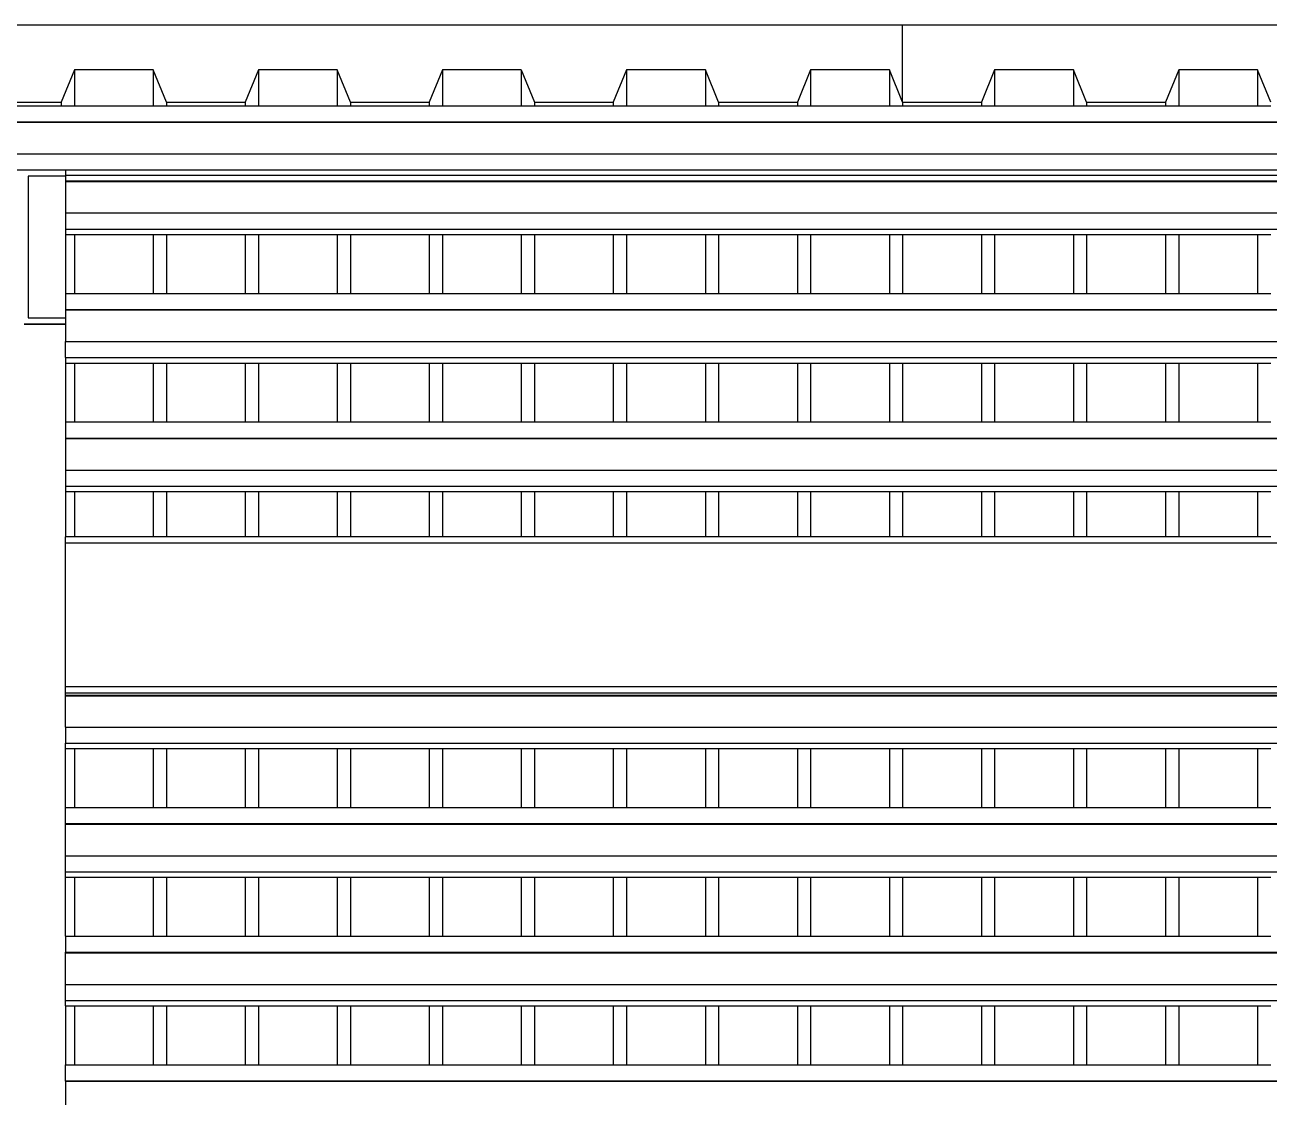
# Model space of a CAD drawing. Extents: x -60 to 60, y -13 to 16.
# Drawn here: x 10.004 to 11.913, y 11.019 to 12.664 of the extents above; entities that cross this region are included whole.
import ezdxf

# ---------------------------------------------------------------- set-up
doc = ezdxf.new("R2010")
doc.units = 0
doc.layers.get('0').update_dxf_attribs({"linetype": 'CONTINUOUS'})

msp = doc.modelspace()

# ---------------------------------------------------------------- linework, layer by layer
for p, q in [((8.2444, 12.6642), (11.3509, 12.6642)), ((11.3509, 12.5458), (11.3509, 12.6642)), ((11.3509, 12.6642), (14.4575, 12.6642)), ((10.0801, 12.5951), (10.0599, 12.5458)), ((10.0801, 12.5951), (10.0801, 12.5402)), ((10.2011, 12.5951), (10.0801, 12.5951)), ((10.2011, 12.5951), (10.2011, 12.5402)), ((10.2213, 12.5458), (10.2011, 12.5951)), ((10.3625, 12.5951), (10.3423, 12.5458)), ((10.3625, 12.5951), (10.3625, 12.5402)), ((10.4835, 12.5951), (10.3625, 12.5951)), ((10.4835, 12.5951), (10.4835, 12.5402)), ((10.5037, 12.5458), (10.4835, 12.5951)), ((10.6449, 12.5951), (10.6247, 12.5458)), ((10.6449, 12.5951), (10.6449, 12.5402)), ((10.7659, 12.5951), (10.6449, 12.5951)), ((10.7659, 12.5951), (10.7659, 12.5402)), ((10.7659, 12.5951), (10.7861, 12.5458)), ((10.9273, 12.5951), (10.9071, 12.5458)), ((11.0483, 12.5951), (10.9273, 12.5951)), ((10.9273, 12.5951), (10.9273, 12.5402)), ((11.0685, 12.5458), (11.0483, 12.5951)), ((11.0483, 12.5951), (11.0483, 12.5402)), ((11.2097, 12.5951), (11.1896, 12.5458)), ((11.3308, 12.5951), (11.2097, 12.5951)), ((11.2097, 12.5951), (11.2097, 12.5402)), ((11.3509, 12.5458), (11.3308, 12.5951)), ((11.3308, 12.5951), (11.3308, 12.5402)), ((11.4921, 12.5951), (11.472, 12.5458)), ((11.4921, 12.5951), (11.4921, 12.5402)), ((11.6132, 12.5951), (11.4921, 12.5951)), ((11.6132, 12.5951), (11.6132, 12.5402)), ((11.6333, 12.5458), (11.6132, 12.5951)), ((11.7746, 12.5951), (11.7544, 12.5458)), ((11.7746, 12.5951), (11.7746, 12.5402)), ((11.8956, 12.5951), (11.7746, 12.5951)), ((11.8956, 12.5951), (11.8956, 12.5402)), ((11.9158, 12.5458), (11.8956, 12.5951)), ((9.9389, 12.5458), (10.0599, 12.5458)), ((10.0599, 12.5458), (10.0599, 12.5402)), ((10.2213, 12.5458), (10.2213, 12.5402)), ((10.2213, 12.5458), (10.3423, 12.5458)), ((10.3423, 12.5458), (10.3423, 12.5402)), ((10.5037, 12.5458), (10.5037, 12.5402)), ((10.5037, 12.5458), (10.6247, 12.5458)), ((10.6247, 12.5458), (10.6247, 12.5402)), ((10.7861, 12.5458), (10.7861, 12.5402)), ((10.7861, 12.5458), (10.9071, 12.5458)), ((10.9071, 12.5458), (10.9071, 12.5402)), ((11.0685, 12.5458), (11.1896, 12.5458)), ((11.0685, 12.5458), (11.0685, 12.5402)), ((11.1896, 12.5458), (11.1896, 12.5402)), ((11.3509, 12.5458), (11.3509, 12.5402)), ((11.3509, 12.5458), (11.472, 12.5458)), ((11.472, 12.5458), (11.472, 12.5402)), ((11.6333, 12.5458), (11.6333, 12.5402)), ((11.6333, 12.5458), (11.7544, 12.5458)), ((11.7544, 12.5458), (11.7544, 12.5402)), ((9.9389, 12.5402), (10.0599, 12.5402)), ((10.0599, 12.5402), (10.0801, 12.5402)), ((10.0801, 12.5402), (10.2011, 12.5402)), ((10.2011, 12.5402), (10.2213, 12.5402)), ((10.2213, 12.5402), (10.3423, 12.5402)), ((10.3423, 12.5402), (10.3625, 12.5402)), ((10.3625, 12.5402), (10.4835, 12.5402)), ((10.4835, 12.5402), (10.5037, 12.5402)), ((10.5037, 12.5402), (10.6247, 12.5402)), ((10.6247, 12.5402), (10.6449, 12.5402)), ((10.6449, 12.5402), (10.7659, 12.5402)), ((10.7659, 12.5402), (10.7861, 12.5402)), ((10.7861, 12.5402), (10.9071, 12.5402)), ((10.9071, 12.5402), (10.9273, 12.5402)), ((10.9273, 12.5402), (11.0483, 12.5402)), ((11.0483, 12.5402), (11.0685, 12.5402)), ((11.0685, 12.5402), (11.1896, 12.5402)), ((11.1896, 12.5402), (11.2097, 12.5402)), ((11.2097, 12.5402), (11.3308, 12.5402)), ((11.3308, 12.5402), (11.3509, 12.5402)), ((11.3509, 12.5402), (11.472, 12.5402)), ((11.472, 12.5402), (11.4921, 12.5402)), ((11.4921, 12.5402), (11.6132, 12.5402)), ((11.6132, 12.5402), (11.6333, 12.5402)), ((11.6333, 12.5402), (11.7544, 12.5402)), ((11.7544, 12.5402), (11.7746, 12.5402)), ((11.7746, 12.5402), (11.8956, 12.5402)), ((11.8956, 12.5402), (11.9158, 12.5402)), ((2.5664, 12.5155), (20.5664, 12.5155)), ((2.5664, 12.5147), (20.5664, 12.5147)), ((2.5664, 12.4662), (20.5664, 12.4662)), ((9.9464, 12.4415), (10.0664, 12.4415)), ((10.0664, 12.4319), (10.0095, 12.4319)), ((10.0095, 12.4319), (10.0095, 12.2145)), ((10.0664, 12.4415), (13.6964, 12.4415)), ((10.0664, 12.4415), (10.0664, 12.4333)), ((10.0664, 12.4333), (13.6964, 12.4333)), ((10.0664, 12.4333), (10.0664, 12.4319)), ((10.0664, 12.4319), (10.0664, 12.4248)), ((10.0664, 12.4248), (13.6964, 12.4248)), ((10.0664, 12.4248), (10.0664, 12.424)), ((10.0664, 12.424), (13.6964, 12.424)), ((10.0664, 12.424), (10.0664, 12.3755)), ((10.0664, 12.3755), (13.6964, 12.3755)), ((10.0664, 12.3755), (10.0664, 12.3508)), ((10.0664, 12.3508), (13.6964, 12.3508)), ((10.0664, 12.3508), (10.0664, 12.3426)), ((10.0664, 12.3426), (10.0801, 12.3426)), ((10.0664, 12.3426), (10.0664, 12.2522)), ((10.0801, 12.3426), (10.0801, 12.2522)), ((10.0801, 12.3426), (10.2011, 12.3426)), ((10.2011, 12.3426), (10.2011, 12.2522)), ((10.2011, 12.3426), (10.2213, 12.3426)), ((10.2213, 12.3426), (10.2213, 12.2522)), ((10.2213, 12.3426), (10.3423, 12.3426)), ((10.3423, 12.3426), (10.3423, 12.2522)), ((10.3423, 12.3426), (10.3625, 12.3426)), ((10.3625, 12.3426), (10.3625, 12.2522)), ((10.3625, 12.3426), (10.4835, 12.3426)), ((10.4835, 12.3426), (10.4835, 12.2522)), ((10.4835, 12.3426), (10.5037, 12.3426)), ((10.5037, 12.3426), (10.5037, 12.2522)), ((10.5037, 12.3426), (10.6247, 12.3426)), ((10.6247, 12.3426), (10.6247, 12.2522)), ((10.6247, 12.3426), (10.6449, 12.3426)), ((10.6449, 12.3426), (10.6449, 12.2522)), ((10.6449, 12.3426), (10.7659, 12.3426)), ((10.7659, 12.3426), (10.7659, 12.2522)), ((10.7659, 12.3426), (10.7861, 12.3426)), ((10.7861, 12.3426), (10.7861, 12.2522)), ((10.7861, 12.3426), (10.9071, 12.3426)), ((10.9071, 12.3426), (10.9071, 12.2522)), ((10.9071, 12.3426), (10.9273, 12.3426)), ((10.9273, 12.3426), (10.9273, 12.2522)), ((10.9273, 12.3426), (11.0483, 12.3426)), ((11.0483, 12.3426), (11.0483, 12.2522)), ((11.0483, 12.3426), (11.0685, 12.3426)), ((11.0685, 12.3426), (11.0685, 12.2522)), ((11.0685, 12.3426), (11.1896, 12.3426)), ((11.1896, 12.3426), (11.1896, 12.2522)), ((11.1896, 12.3426), (11.2097, 12.3426)), ((11.2097, 12.3426), (11.2097, 12.2522)), ((11.2097, 12.3426), (11.3308, 12.3426)), ((11.3308, 12.3426), (11.3308, 12.2522)), ((11.3308, 12.3426), (11.3509, 12.3426)), ((11.3509, 12.3426), (11.3509, 12.2522)), ((11.3509, 12.3426), (11.472, 12.3426)), ((11.472, 12.3426), (11.472, 12.2522)), ((11.472, 12.3426), (11.4921, 12.3426)), ((11.4921, 12.3426), (11.4921, 12.2522)), ((11.4921, 12.3426), (11.6132, 12.3426)), ((11.6132, 12.3426), (11.6132, 12.2522)), ((11.6132, 12.3426), (11.6333, 12.3426)), ((11.6333, 12.3426), (11.6333, 12.2522)), ((11.6333, 12.3426), (11.7544, 12.3426)), ((11.7544, 12.3426), (11.7544, 12.2522)), ((11.7544, 12.3426), (11.7746, 12.3426)), ((11.7746, 12.3426), (11.7746, 12.2522)), ((11.7746, 12.3426), (11.8956, 12.3426)), ((11.8956, 12.3426), (11.8956, 12.2522)), ((11.8956, 12.3426), (11.9158, 12.3426)), ((10.0664, 12.2522), (10.0801, 12.2522)), ((10.0664, 12.2522), (10.0664, 12.2275)), ((10.0801, 12.2522), (10.2011, 12.2522)), ((10.2011, 12.2522), (10.2213, 12.2522)), ((10.2213, 12.2522), (10.3423, 12.2522)), ((10.3423, 12.2522), (10.3625, 12.2522)), ((10.3625, 12.2522), (10.4835, 12.2522)), ((10.4835, 12.2522), (10.5037, 12.2522)), ((10.5037, 12.2522), (10.6247, 12.2522)), ((10.6247, 12.2522), (10.6449, 12.2522)), ((10.6449, 12.2522), (10.7659, 12.2522)), ((10.7659, 12.2522), (10.7861, 12.2522)), ((10.7861, 12.2522), (10.9071, 12.2522)), ((10.9071, 12.2522), (10.9273, 12.2522)), ((10.9273, 12.2522), (11.0483, 12.2522)), ((11.0483, 12.2522), (11.0685, 12.2522)), ((11.0685, 12.2522), (11.1896, 12.2522)), ((11.1896, 12.2522), (11.2097, 12.2522)), ((11.2097, 12.2522), (11.3308, 12.2522)), ((11.3308, 12.2522), (11.3509, 12.2522)), ((11.3509, 12.2522), (11.472, 12.2522)), ((11.472, 12.2522), (11.4921, 12.2522)), ((11.4921, 12.2522), (11.6132, 12.2522)), ((11.6132, 12.2522), (11.6333, 12.2522)), ((11.6333, 12.2522), (11.7544, 12.2522)), ((11.7544, 12.2522), (11.7746, 12.2522)), ((11.7746, 12.2522), (11.8956, 12.2522)), ((11.8956, 12.2522), (11.9158, 12.2522)), ((10.0664, 12.2275), (13.6964, 12.2275)), ((10.0664, 12.2275), (10.0664, 12.2267)), ((10.0664, 12.2267), (13.6964, 12.2267)), ((10.0664, 12.2267), (10.0664, 12.2145)), ((10.0095, 12.2048), (10.0033, 12.2048)), ((10.0095, 12.2045), (10.0033, 12.2045)), ((10.0095, 12.2145), (10.0664, 12.2145)), ((10.0095, 12.2048), (10.0095, 12.2045)), ((10.0664, 12.2048), (10.0095, 12.2048)), ((10.0664, 12.2045), (10.0095, 12.2045)), ((10.0664, 12.2145), (10.0664, 12.2048)), ((10.0664, 12.2048), (10.0664, 12.2045)), ((10.0664, 12.2045), (10.0664, 12.2046)), ((10.0664, 12.2045), (10.0664, 12.1782)), ((10.0664, 12.1782), (13.6964, 12.1782)), ((10.0664, 12.1535), (10.0664, 12.1782)), ((10.0664, 12.1535), (13.6964, 12.1535)), ((10.0664, 12.1535), (10.0664, 12.1453)), ((10.0664, 12.1453), (10.0801, 12.1453)), ((10.0664, 12.1453), (10.0664, 12.0549)), ((10.0801, 12.1453), (10.0801, 12.0549)), ((10.0801, 12.1453), (10.2011, 12.1453)), ((10.2011, 12.1453), (10.2011, 12.0549)), ((10.2011, 12.1453), (10.2213, 12.1453)), ((10.2213, 12.1453), (10.2213, 12.0549)), ((10.2213, 12.1453), (10.3423, 12.1453)), ((10.3423, 12.1453), (10.3423, 12.0549)), ((10.3423, 12.1453), (10.3625, 12.1453)), ((10.3625, 12.1453), (10.3625, 12.0549)), ((10.3625, 12.1453), (10.4835, 12.1453)), ((10.4835, 12.1453), (10.4835, 12.0549)), ((10.4835, 12.1453), (10.5037, 12.1453)), ((10.5037, 12.1453), (10.5037, 12.0549)), ((10.5037, 12.1453), (10.6247, 12.1453)), ((10.6247, 12.1453), (10.6247, 12.0549)), ((10.6247, 12.1453), (10.6449, 12.1453)), ((10.6449, 12.1453), (10.6449, 12.0549)), ((10.6449, 12.1453), (10.7659, 12.1453)), ((10.7659, 12.1453), (10.7659, 12.0549)), ((10.7659, 12.1453), (10.7861, 12.1453)), ((10.7861, 12.1453), (10.7861, 12.0549)), ((10.7861, 12.1453), (10.9071, 12.1453)), ((10.9071, 12.1453), (10.9071, 12.0549)), ((10.9071, 12.1453), (10.9273, 12.1453)), ((10.9273, 12.1453), (10.9273, 12.0549)), ((10.9273, 12.1453), (11.0483, 12.1453)), ((11.0483, 12.1453), (11.0483, 12.0549)), ((11.0483, 12.1453), (11.0685, 12.1453)), ((11.0685, 12.1453), (11.0685, 12.0549)), ((11.0685, 12.1453), (11.1896, 12.1453)), ((11.1896, 12.1453), (11.1896, 12.0549)), ((11.1896, 12.1453), (11.2097, 12.1453)), ((11.2097, 12.1453), (11.2097, 12.0549)), ((11.2097, 12.1453), (11.3308, 12.1453)), ((11.3308, 12.1453), (11.3308, 12.0549)), ((11.3308, 12.1453), (11.3509, 12.1453)), ((11.3509, 12.1453), (11.3509, 12.0549)), ((11.3509, 12.1453), (11.472, 12.1453)), ((11.472, 12.1453), (11.472, 12.0549)), ((11.472, 12.1453), (11.4921, 12.1453)), ((11.4921, 12.1453), (11.4921, 12.0549)), ((11.4921, 12.1453), (11.6132, 12.1453)), ((11.6132, 12.1453), (11.6132, 12.0549)), ((11.6132, 12.1453), (11.6333, 12.1453)), ((11.6333, 12.1453), (11.6333, 12.0549)), ((11.6333, 12.1453), (11.7544, 12.1453)), ((11.7544, 12.1453), (11.7544, 12.0549)), ((11.7544, 12.1453), (11.7746, 12.1453)), ((11.7746, 12.1453), (11.7746, 12.0549)), ((11.7746, 12.1453), (11.8956, 12.1453)), ((11.8956, 12.1453), (11.8956, 12.0549)), ((11.8956, 12.1453), (11.9158, 12.1453)), ((10.0664, 12.0549), (10.0801, 12.0549)), ((10.0664, 12.0549), (10.0664, 12.0302)), ((10.0801, 12.0549), (10.2011, 12.0549)), ((10.2011, 12.0549), (10.2213, 12.0549)), ((10.2213, 12.0549), (10.3423, 12.0549)), ((10.3423, 12.0549), (10.3625, 12.0549)), ((10.3625, 12.0549), (10.4835, 12.0549)), ((10.4835, 12.0549), (10.5037, 12.0549)), ((10.5037, 12.0549), (10.6247, 12.0549)), ((10.6247, 12.0549), (10.6449, 12.0549)), ((10.6449, 12.0549), (10.7659, 12.0549)), ((10.7659, 12.0549), (10.7861, 12.0549)), ((10.7861, 12.0549), (10.9071, 12.0549)), ((10.9071, 12.0549), (10.9273, 12.0549)), ((10.9273, 12.0549), (11.0483, 12.0549)), ((11.0483, 12.0549), (11.0685, 12.0549)), ((11.0685, 12.0549), (11.1896, 12.0549)), ((11.1896, 12.0549), (11.2097, 12.0549)), ((11.2097, 12.0549), (11.3308, 12.0549)), ((11.3308, 12.0549), (11.3509, 12.0549)), ((11.3509, 12.0549), (11.472, 12.0549)), ((11.472, 12.0549), (11.4921, 12.0549)), ((11.4921, 12.0549), (11.6132, 12.0549)), ((11.6132, 12.0549), (11.6333, 12.0549)), ((11.6333, 12.0549), (11.7544, 12.0549)), ((11.7544, 12.0549), (11.7746, 12.0549)), ((11.7746, 12.0549), (11.8956, 12.0549)), ((11.8956, 12.0549), (11.9158, 12.0549)), ((10.0664, 12.0302), (13.6964, 12.0302)), ((10.0664, 12.0302), (10.0664, 12.0294)), ((10.0664, 12.0294), (13.6964, 12.0294)), ((10.0664, 12.0294), (10.0664, 11.9809)), ((10.0664, 11.9809), (13.6964, 11.9809)), ((10.0664, 11.9809), (10.0664, 11.9562)), ((10.0664, 11.9562), (13.6964, 11.9562)), ((10.0664, 11.9562), (10.0664, 11.948)), ((10.0664, 11.948), (10.0801, 11.948)), ((10.0664, 11.948), (10.0664, 11.8784)), ((10.0801, 11.948), (10.0801, 11.8784)), ((10.0801, 11.948), (10.2011, 11.948)), ((10.2011, 11.948), (10.2011, 11.8784)), ((10.2011, 11.948), (10.2213, 11.948)), ((10.2213, 11.948), (10.2213, 11.8784)), ((10.2213, 11.948), (10.3423, 11.948)), ((10.3423, 11.948), (10.3423, 11.8784)), ((10.3423, 11.948), (10.3625, 11.948)), ((10.3625, 11.948), (10.3625, 11.8784)), ((10.3625, 11.948), (10.4835, 11.948)), ((10.4835, 11.948), (10.4835, 11.8784)), ((10.4835, 11.948), (10.5037, 11.948)), ((10.5037, 11.948), (10.5037, 11.8784)), ((10.5037, 11.948), (10.6247, 11.948)), ((10.6247, 11.948), (10.6247, 11.8784)), ((10.6247, 11.948), (10.6449, 11.948)), ((10.6449, 11.948), (10.6449, 11.8784)), ((10.6449, 11.948), (10.7659, 11.948)), ((10.7659, 11.948), (10.7659, 11.8784)), ((10.7659, 11.948), (10.7861, 11.948)), ((10.7861, 11.948), (10.7861, 11.8784)), ((10.7861, 11.948), (10.9071, 11.948)), ((10.9071, 11.948), (10.9071, 11.8784)), ((10.9071, 11.948), (10.9273, 11.948)), ((10.9273, 11.948), (10.9273, 11.8784)), ((10.9273, 11.948), (11.0483, 11.948)), ((11.0483, 11.948), (11.0483, 11.8784)), ((11.0483, 11.948), (11.0685, 11.948)), ((11.0685, 11.948), (11.0685, 11.8784)), ((11.0685, 11.948), (11.1896, 11.948)), ((11.1896, 11.948), (11.1896, 11.8784)), ((11.1896, 11.948), (11.2097, 11.948)), ((11.2097, 11.948), (11.2097, 11.8784)), ((11.2097, 11.948), (11.3308, 11.948)), ((11.3308, 11.948), (11.3308, 11.8784)), ((11.3308, 11.948), (11.3509, 11.948)), ((11.3509, 11.948), (11.3509, 11.8784)), ((11.3509, 11.948), (11.472, 11.948)), ((11.472, 11.948), (11.472, 11.8784)), ((11.472, 11.948), (11.4921, 11.948)), ((11.4921, 11.948), (11.4921, 11.8784)), ((11.4921, 11.948), (11.6132, 11.948)), ((11.6132, 11.948), (11.6132, 11.8784)), ((11.6132, 11.948), (11.6333, 11.948)), ((11.6333, 11.948), (11.6333, 11.8784)), ((11.6333, 11.948), (11.7544, 11.948)), ((11.7544, 11.948), (11.7544, 11.8784)), ((11.7544, 11.948), (11.7746, 11.948)), ((11.7746, 11.948), (11.7746, 11.8784)), ((11.7746, 11.948), (11.8956, 11.948)), ((11.8956, 11.948), (11.8956, 11.8784)), ((11.8956, 11.948), (11.9158, 11.948)), ((10.0801, 11.8784), (10.0664, 11.8784)), ((10.0664, 11.8686), (10.0664, 11.8784)), ((10.2011, 11.8784), (10.0801, 11.8784)), ((10.2213, 11.8784), (10.2011, 11.8784)), ((10.3423, 11.8784), (10.2213, 11.8784)), ((10.3625, 11.8784), (10.3423, 11.8784)), ((10.4835, 11.8784), (10.3625, 11.8784)), ((10.5037, 11.8784), (10.4835, 11.8784)), ((10.6247, 11.8784), (10.5037, 11.8784)), ((10.6449, 11.8784), (10.6247, 11.8784)), ((10.7659, 11.8784), (10.6449, 11.8784)), ((10.7861, 11.8784), (10.7659, 11.8784)), ((10.9071, 11.8784), (10.7861, 11.8784)), ((10.9273, 11.8784), (10.9071, 11.8784)), ((11.0483, 11.8784), (10.9273, 11.8784)), ((11.0685, 11.8784), (11.0483, 11.8784)), ((11.1896, 11.8784), (11.0685, 11.8784)), ((11.2097, 11.8784), (11.1896, 11.8784)), ((11.3308, 11.8784), (11.2097, 11.8784)), ((11.3509, 11.8784), (11.3308, 11.8784)), ((11.472, 11.8784), (11.3509, 11.8784)), ((11.4921, 11.8784), (11.472, 11.8784)), ((11.6132, 11.8784), (11.4921, 11.8784)), ((11.6333, 11.8784), (11.6132, 11.8784)), ((11.7544, 11.8784), (11.6333, 11.8784)), ((11.7746, 11.8784), (11.7544, 11.8784)), ((11.8956, 11.8784), (11.7746, 11.8784)), ((11.9158, 11.8784), (11.8956, 11.8784)), ((13.6964, 11.8686), (10.0664, 11.8686)), ((10.0664, 11.6482), (10.0664, 11.8686)), ((13.6964, 11.6482), (10.0664, 11.6482)), ((10.0664, 11.6384), (10.0664, 11.6482)), ((13.6964, 11.6384), (10.0664, 11.6384)), ((10.0664, 11.6357), (10.0664, 11.6384)), ((10.0664, 11.6357), (13.6964, 11.6357)), ((10.0664, 11.6348), (10.0664, 11.6357)), ((10.0664, 11.6348), (13.6964, 11.6348)), ((10.0664, 11.5863), (10.0664, 11.6348)), ((10.0664, 11.5863), (13.6964, 11.5863)), ((10.0664, 11.5863), (10.0664, 11.5617)), ((10.0664, 11.5617), (13.6964, 11.5617)), ((10.0664, 11.5535), (10.0664, 11.5617)), ((10.0664, 11.5535), (10.0801, 11.5535)), ((10.0664, 11.463), (10.0664, 11.5535)), ((10.0801, 11.5535), (10.0801, 11.463)), ((10.0801, 11.5535), (10.2011, 11.5535)), ((10.2011, 11.5535), (10.2011, 11.463)), ((10.2011, 11.5535), (10.2213, 11.5535)), ((10.2213, 11.5535), (10.2213, 11.463)), ((10.2213, 11.5535), (10.3423, 11.5535)), ((10.3423, 11.5535), (10.3423, 11.463)), ((10.3423, 11.5535), (10.3625, 11.5535)), ((10.3625, 11.5535), (10.3625, 11.463)), ((10.3625, 11.5535), (10.4835, 11.5535)), ((10.4835, 11.5535), (10.4835, 11.463)), ((10.4835, 11.5535), (10.5037, 11.5535)), ((10.5037, 11.5535), (10.5037, 11.463)), ((10.5037, 11.5535), (10.6247, 11.5535)), ((10.6247, 11.5535), (10.6247, 11.463)), ((10.6247, 11.5535), (10.6449, 11.5535)), ((10.6449, 11.5535), (10.6449, 11.463)), ((10.6449, 11.5535), (10.7659, 11.5535)), ((10.7659, 11.5535), (10.7659, 11.463)), ((10.7659, 11.5535), (10.7861, 11.5535)), ((10.7861, 11.5535), (10.7861, 11.463)), ((10.7861, 11.5535), (10.9071, 11.5535)), ((10.9071, 11.5535), (10.9071, 11.463)), ((10.9071, 11.5535), (10.9273, 11.5535)), ((10.9273, 11.5535), (10.9273, 11.463)), ((10.9273, 11.5535), (11.0483, 11.5535)), ((11.0483, 11.5535), (11.0483, 11.463)), ((11.0483, 11.5535), (11.0685, 11.5535)), ((11.0685, 11.5535), (11.0685, 11.463)), ((11.0685, 11.5535), (11.1896, 11.5535)), ((11.1896, 11.5535), (11.1896, 11.463)), ((11.1896, 11.5535), (11.2097, 11.5535)), ((11.2097, 11.5535), (11.2097, 11.463)), ((11.2097, 11.5535), (11.3308, 11.5535)), ((11.3308, 11.5535), (11.3308, 11.463)), ((11.3308, 11.5535), (11.3509, 11.5535)), ((11.3509, 11.5535), (11.3509, 11.463)), ((11.3509, 11.5535), (11.472, 11.5535)), ((11.472, 11.5535), (11.472, 11.463)), ((11.472, 11.5535), (11.4921, 11.5535)), ((11.4921, 11.5535), (11.4921, 11.463)), ((11.4921, 11.5535), (11.6132, 11.5535)), ((11.6132, 11.5535), (11.6132, 11.463)), ((11.6132, 11.5535), (11.6333, 11.5535)), ((11.6333, 11.5535), (11.6333, 11.463)), ((11.6333, 11.5535), (11.7544, 11.5535)), ((11.7544, 11.5535), (11.7544, 11.463)), ((11.7544, 11.5535), (11.7746, 11.5535)), ((11.7746, 11.5535), (11.7746, 11.463)), ((11.7746, 11.5535), (11.8956, 11.5535)), ((11.8956, 11.5535), (11.8956, 11.463)), ((11.8956, 11.5535), (11.9158, 11.5535)), ((10.0664, 11.463), (10.0801, 11.463)), ((10.0664, 11.4384), (10.0664, 11.463)), ((10.0801, 11.463), (10.2011, 11.463)), ((10.2011, 11.463), (10.2213, 11.463)), ((10.2213, 11.463), (10.3423, 11.463)), ((10.3423, 11.463), (10.3625, 11.463)), ((10.3625, 11.463), (10.4835, 11.463)), ((10.4835, 11.463), (10.5037, 11.463)), ((10.5037, 11.463), (10.6247, 11.463)), ((10.6247, 11.463), (10.6449, 11.463)), ((10.6449, 11.463), (10.7659, 11.463)), ((10.7659, 11.463), (10.7861, 11.463)), ((10.7861, 11.463), (10.9071, 11.463)), ((10.9071, 11.463), (10.9273, 11.463)), ((10.9273, 11.463), (11.0483, 11.463)), ((11.0483, 11.463), (11.0685, 11.463)), ((11.0685, 11.463), (11.1896, 11.463)), ((11.1896, 11.463), (11.2097, 11.463)), ((11.2097, 11.463), (11.3308, 11.463)), ((11.3308, 11.463), (11.3509, 11.463)), ((11.3509, 11.463), (11.472, 11.463)), ((11.472, 11.463), (11.4921, 11.463)), ((11.4921, 11.463), (11.6132, 11.463)), ((11.6132, 11.463), (11.6333, 11.463)), ((11.6333, 11.463), (11.7544, 11.463)), ((11.7544, 11.463), (11.7746, 11.463)), ((11.7746, 11.463), (11.8956, 11.463)), ((11.8956, 11.463), (11.9158, 11.463)), ((10.0664, 11.4384), (13.6964, 11.4384)), ((10.0664, 11.4376), (10.0664, 11.4384)), ((10.0664, 11.4376), (13.6964, 11.4376)), ((10.0664, 11.3891), (10.0664, 11.4376)), ((10.0664, 11.3891), (13.6964, 11.3891)), ((10.0664, 11.3644), (10.0664, 11.3891)), ((10.0664, 11.3644), (13.6964, 11.3644)), ((10.0664, 11.3562), (10.0664, 11.3644)), ((10.0664, 11.3562), (10.0801, 11.3562)), ((10.0664, 11.2658), (10.0664, 11.3562)), ((10.0801, 11.3562), (10.0801, 11.2658)), ((10.0801, 11.3562), (10.2011, 11.3562)), ((10.2011, 11.3562), (10.2011, 11.2658)), ((10.2011, 11.3562), (10.2213, 11.3562)), ((10.2213, 11.3562), (10.2213, 11.2658)), ((10.2213, 11.3562), (10.3423, 11.3562)), ((10.3423, 11.3562), (10.3423, 11.2658)), ((10.3423, 11.3562), (10.3625, 11.3562)), ((10.3625, 11.3562), (10.3625, 11.2658)), ((10.3625, 11.3562), (10.4835, 11.3562)), ((10.4835, 11.3562), (10.4835, 11.2658)), ((10.4835, 11.3562), (10.5037, 11.3562)), ((10.5037, 11.3562), (10.5037, 11.2658)), ((10.5037, 11.3562), (10.6247, 11.3562)), ((10.6247, 11.3562), (10.6247, 11.2658)), ((10.6247, 11.3562), (10.6449, 11.3562)), ((10.6449, 11.3562), (10.6449, 11.2658)), ((10.6449, 11.3562), (10.7659, 11.3562)), ((10.7659, 11.3562), (10.7659, 11.2658)), ((10.7659, 11.3562), (10.7861, 11.3562)), ((10.7861, 11.3562), (10.7861, 11.2658)), ((10.7861, 11.3562), (10.9071, 11.3562)), ((10.9071, 11.3562), (10.9071, 11.2658)), ((10.9071, 11.3562), (10.9273, 11.3562)), ((10.9273, 11.3562), (10.9273, 11.2658)), ((10.9273, 11.3562), (11.0483, 11.3562)), ((11.0483, 11.3562), (11.0483, 11.2658)), ((11.0483, 11.3562), (11.0685, 11.3562)), ((11.0685, 11.3562), (11.0685, 11.2658)), ((11.0685, 11.3562), (11.1896, 11.3562)), ((11.1896, 11.3562), (11.1896, 11.2658)), ((11.1896, 11.3562), (11.2097, 11.3562)), ((11.2097, 11.3562), (11.2097, 11.2658)), ((11.2097, 11.3562), (11.3308, 11.3562)), ((11.3308, 11.3562), (11.3308, 11.2658)), ((11.3308, 11.3562), (11.3509, 11.3562)), ((11.3509, 11.3562), (11.3509, 11.2658)), ((11.3509, 11.3562), (11.472, 11.3562)), ((11.472, 11.3562), (11.472, 11.2658)), ((11.472, 11.3562), (11.4921, 11.3562)), ((11.4921, 11.3562), (11.4921, 11.2658)), ((11.4921, 11.3562), (11.6132, 11.3562)), ((11.6132, 11.3562), (11.6132, 11.2658)), ((11.6132, 11.3562), (11.6333, 11.3562)), ((11.6333, 11.3562), (11.6333, 11.2658)), ((11.6333, 11.3562), (11.7544, 11.3562)), ((11.7544, 11.3562), (11.7544, 11.2658)), ((11.7544, 11.3562), (11.7746, 11.3562)), ((11.7746, 11.3562), (11.7746, 11.2658)), ((11.7746, 11.3562), (11.8956, 11.3562)), ((11.8956, 11.3562), (11.8956, 11.2658)), ((11.8956, 11.3562), (11.9158, 11.3562)), ((10.0664, 11.2658), (10.0801, 11.2658)), ((10.0664, 11.2658), (10.0664, 11.2411)), ((10.0801, 11.2658), (10.2011, 11.2658)), ((10.2011, 11.2658), (10.2213, 11.2658)), ((10.2213, 11.2658), (10.3423, 11.2658)), ((10.3423, 11.2658), (10.3625, 11.2658)), ((10.3625, 11.2658), (10.4835, 11.2658)), ((10.4835, 11.2658), (10.5037, 11.2658)), ((10.5037, 11.2658), (10.6247, 11.2658)), ((10.6247, 11.2658), (10.6449, 11.2658)), ((10.6449, 11.2658), (10.7659, 11.2658)), ((10.7659, 11.2658), (10.7861, 11.2658)), ((10.7861, 11.2658), (10.9071, 11.2658)), ((10.9071, 11.2658), (10.9273, 11.2658)), ((10.9273, 11.2658), (11.0483, 11.2658)), ((11.0483, 11.2658), (11.0685, 11.2658)), ((11.0685, 11.2658), (11.1896, 11.2658)), ((11.1896, 11.2658), (11.2097, 11.2658)), ((11.2097, 11.2658), (11.3308, 11.2658)), ((11.3308, 11.2658), (11.3509, 11.2658)), ((11.3509, 11.2658), (11.472, 11.2658)), ((11.472, 11.2658), (11.4921, 11.2658)), ((11.4921, 11.2658), (11.6132, 11.2658)), ((11.6132, 11.2658), (11.6333, 11.2658)), ((11.6333, 11.2658), (11.7544, 11.2658)), ((11.7544, 11.2658), (11.7746, 11.2658)), ((11.7746, 11.2658), (11.8956, 11.2658)), ((11.8956, 11.2658), (11.9158, 11.2658)), ((10.0664, 11.2411), (13.6964, 11.2411)), ((10.0664, 11.2403), (10.0664, 11.2411)), ((10.0664, 11.2403), (13.6964, 11.2403)), ((10.0664, 11.1918), (10.0664, 11.2403)), ((10.0664, 11.1918), (13.6964, 11.1918)), ((10.0664, 11.1671), (10.0664, 11.1918)), ((10.0664, 11.1671), (13.6964, 11.1671)), ((10.0664, 11.1589), (10.0664, 11.1671)), ((10.0664, 11.1589), (10.0801, 11.1589)), ((10.0664, 11.1589), (10.0664, 11.0685)), ((10.0801, 11.1589), (10.0801, 11.0685)), ((10.0801, 11.1589), (10.2011, 11.1589)), ((10.2011, 11.1589), (10.2011, 11.0685)), ((10.2011, 11.1589), (10.2213, 11.1589)), ((10.2213, 11.1589), (10.2213, 11.0685)), ((10.2213, 11.1589), (10.3423, 11.1589)), ((10.3423, 11.1589), (10.3423, 11.0685)), ((10.3423, 11.1589), (10.3625, 11.1589)), ((10.3625, 11.1589), (10.3625, 11.0685)), ((10.3625, 11.1589), (10.4835, 11.1589)), ((10.4835, 11.1589), (10.4835, 11.0685)), ((10.4835, 11.1589), (10.5037, 11.1589)), ((10.5037, 11.1589), (10.5037, 11.0685)), ((10.5037, 11.1589), (10.6247, 11.1589)), ((10.6247, 11.1589), (10.6247, 11.0685)), ((10.6247, 11.1589), (10.6449, 11.1589)), ((10.6449, 11.1589), (10.6449, 11.0685)), ((10.6449, 11.1589), (10.7659, 11.1589)), ((10.7659, 11.1589), (10.7659, 11.0685)), ((10.7659, 11.1589), (10.7861, 11.1589)), ((10.7861, 11.1589), (10.7861, 11.0685)), ((10.7861, 11.1589), (10.9071, 11.1589)), ((10.9071, 11.1589), (10.9071, 11.0685)), ((10.9071, 11.1589), (10.9273, 11.1589)), ((10.9273, 11.1589), (10.9273, 11.0685)), ((10.9273, 11.1589), (11.0483, 11.1589)), ((11.0483, 11.1589), (11.0483, 11.0685)), ((11.0483, 11.1589), (11.0685, 11.1589)), ((11.0685, 11.1589), (11.0685, 11.0685)), ((11.0685, 11.1589), (11.1896, 11.1589)), ((11.1896, 11.1589), (11.1896, 11.0685)), ((11.1896, 11.1589), (11.2097, 11.1589)), ((11.2097, 11.1589), (11.2097, 11.0685)), ((11.2097, 11.1589), (11.3308, 11.1589)), ((11.3308, 11.1589), (11.3308, 11.0685)), ((11.3308, 11.1589), (11.3509, 11.1589)), ((11.3509, 11.1589), (11.3509, 11.0685)), ((11.3509, 11.1589), (11.472, 11.1589)), ((11.472, 11.1589), (11.472, 11.0685)), ((11.472, 11.1589), (11.4921, 11.1589)), ((11.4921, 11.1589), (11.4921, 11.0685)), ((11.4921, 11.1589), (11.6132, 11.1589)), ((11.6132, 11.1589), (11.6132, 11.0685)), ((11.6132, 11.1589), (11.6333, 11.1589)), ((11.6333, 11.1589), (11.6333, 11.0685)), ((11.6333, 11.1589), (11.7544, 11.1589)), ((11.7544, 11.1589), (11.7544, 11.0685)), ((11.7544, 11.1589), (11.7746, 11.1589)), ((11.7746, 11.1589), (11.7746, 11.0685)), ((11.7746, 11.1589), (11.8956, 11.1589)), ((11.8956, 11.1589), (11.8956, 11.0685)), ((11.8956, 11.1589), (11.9158, 11.1589)), ((10.0664, 11.0685), (10.0801, 11.0685)), ((10.0664, 11.0438), (10.0664, 11.0685)), ((10.0801, 11.0685), (10.2011, 11.0685)), ((10.2011, 11.0685), (10.2213, 11.0685)), ((10.2213, 11.0685), (10.3423, 11.0685)), ((10.3423, 11.0685), (10.3625, 11.0685)), ((10.3625, 11.0685), (10.4835, 11.0685)), ((10.4835, 11.0685), (10.5037, 11.0685)), ((10.5037, 11.0685), (10.6247, 11.0685)), ((10.6247, 11.0685), (10.6449, 11.0685)), ((10.6449, 11.0685), (10.7659, 11.0685)), ((10.7659, 11.0685), (10.7861, 11.0685)), ((10.7861, 11.0685), (10.9071, 11.0685)), ((10.9071, 11.0685), (10.9273, 11.0685)), ((10.9273, 11.0685), (11.0483, 11.0685)), ((11.0483, 11.0685), (11.0685, 11.0685)), ((11.0685, 11.0685), (11.1896, 11.0685)), ((11.1896, 11.0685), (11.2097, 11.0685)), ((11.2097, 11.0685), (11.3308, 11.0685)), ((11.3308, 11.0685), (11.3509, 11.0685)), ((11.3509, 11.0685), (11.472, 11.0685)), ((11.472, 11.0685), (11.4921, 11.0685)), ((11.4921, 11.0685), (11.6132, 11.0685)), ((11.6132, 11.0685), (11.6333, 11.0685)), ((11.6333, 11.0685), (11.7544, 11.0685)), ((11.7544, 11.0685), (11.7746, 11.0685)), ((11.7746, 11.0685), (11.8956, 11.0685)), ((11.8956, 11.0685), (11.9158, 11.0685)), ((10.0664, 11.0438), (13.6964, 11.0438)), ((10.0664, 11.043), (10.0664, 11.0438)), ((10.0664, 11.043), (13.6964, 11.043)), ((10.0664, 11.043), (10.0664, 10.9945))]:
    msp.add_line(p, q)

doc.saveas('drawing.dxf')
